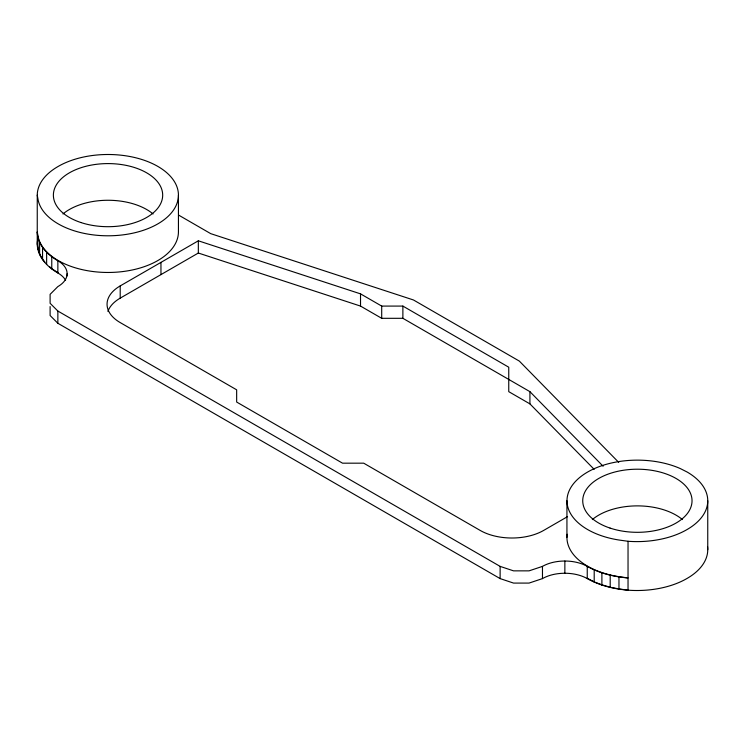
<?xml version="1.0" encoding="UTF-8"?>
<svg xmlns="http://www.w3.org/2000/svg" width="745" height="745" viewBox="0 0 745 745"><rect width="100%" height="100%" fill="white"/><g stroke="black" fill="none" stroke-linecap="round" stroke-linejoin="round"><path stroke-width="1.12" d="M567.541 516.63L543.682 530.412A44.914 25.935 0 0 1 480.162 530.412L363.7 463.176L342.532 463.176L236.659 402.049L236.659 389.821L120.206 322.585A44.914 25.935 0 0 1 120.206 285.912L198.338 240.803L360.524 293.856L381.701 306.083L402.877 306.083L508.751 367.211L508.751 391.656L529.918 403.883L594.165 469.35M107.913 311.419A44.914 25.935 0 0 1 120.206 298.14L198.338 253.03L360.524 306.083L381.701 318.311L402.877 318.311L529.918 391.656L603.115 466.24M567.159 534.221A70.44 40.668 0 0 0 619.114 576.714L628.035 577.952C613.871 576.779 599.716 573.38 587.246 566.386A31.663 18.28 0 0 0 542.472 566.386L529.052 570.856L513.547 570.856L500.128 566.386L57.859 311.047L50.111 303.299L50.111 294.349L57.859 286.592A31.663 18.28 0 0 0 57.859 260.75C47.401 254.706 37.39 244.705 37.25 231.863L38.218 237.124A70.412 40.649 0 0 0 112.635 272.381A70.412 40.649 0 0 0 178.437 231.816L178.437 195.143M707.536 546.476A70.375 40.63 0 0 1 687.141 578.39A70.375 40.63 0 0 1 628.035 590.18C613.871 589.006 599.716 585.598 587.246 578.604A31.663 18.28 0 0 0 542.472 578.604L529.052 583.084L513.547 583.084L500.128 578.604L57.859 323.274L50.111 315.517L50.111 306.567M628.035 541.28L619.114 540.041A70.375 40.63 0 0 1 574.283 482.779A70.375 40.63 0 0 1 680.25 468.549L687.141 472.032A70.375 40.63 0 0 1 687.141 529.49A70.375 40.63 0 0 1 628.035 541.28L628.035 590.18L619.114 588.941M178.781 215.193L210.723 233.651L413.466 299.974L519.33 361.092L618.722 462.375M37.25 195.19L38.218 200.452A70.412 40.649 0 0 0 132.107 233.343A70.412 40.649 0 0 0 167.411 173.306A70.412 40.649 0 0 0 58.24 166.396A70.375 40.63 0 0 0 37.25 195.19L37.25 244.09C37.39 256.932 47.401 266.933 57.859 272.968A31.663 18.28 0 0 1 65.588 280.25M38.218 249.351L37.25 244.09A70.375 40.63 0 0 1 37.492 240.886M707.75 500.761L707.75 549.661M618.965 576.928L618.965 589.146M610.202 575.224L610.202 587.442M601.895 572.868L601.895 585.095M594.203 569.906L594.203 582.124M587.246 566.386L587.246 578.604M566.936 500.742L566.936 537.415M564.859 561.032L564.859 573.259M542.472 566.386L542.472 578.604M529.918 391.656L529.918 403.883M500.128 566.386L500.128 578.604M402.877 306.083L402.877 318.311M381.701 306.083L381.701 318.311M360.524 293.856L360.524 306.083M198.338 240.803L198.338 253.03M160.957 262.38L160.957 274.607M120.206 285.912L120.206 298.14M67.134 273.676L67.134 275.892M57.859 260.75L57.859 272.968M57.859 311.047L57.859 323.274M51.768 256.727L51.768 268.954M46.637 252.285L46.637 264.512M42.558 247.498L42.558 259.716M39.606 242.432L39.606 254.66M37.827 237.199L37.827 249.417M58.24 272.791A70.412 40.649 0 0 1 52.97 269.392M52.159 268.796A70.412 40.649 0 0 1 49.477 266.626M44.877 262.026A70.412 40.649 0 0 1 38.479 250.404M618.024 588.727A70.375 40.63 0 0 1 611.477 587.442M610.416 587.19A70.375 40.63 0 0 1 603.161 585.16M602.165 584.834A70.375 40.63 0 0 1 595.423 582.283M594.51 581.882A70.375 40.63 0 0 1 587.591 578.371M62.98 213.955A54.646 31.551 0 0 1 153.07 213.955M592.331 519.572A54.646 31.551 0 0 1 682.429 519.572M80.702 222.466A54.646 31.551 0 0 0 162.68 195.143A54.646 31.551 0 0 0 80.702 167.821A54.646 31.551 0 0 0 80.702 222.466M610.053 528.084A54.646 31.551 0 0 0 692.031 500.761A54.646 31.551 0 0 0 610.053 473.438A54.646 31.551 0 0 0 610.053 528.084"/></g></svg>
